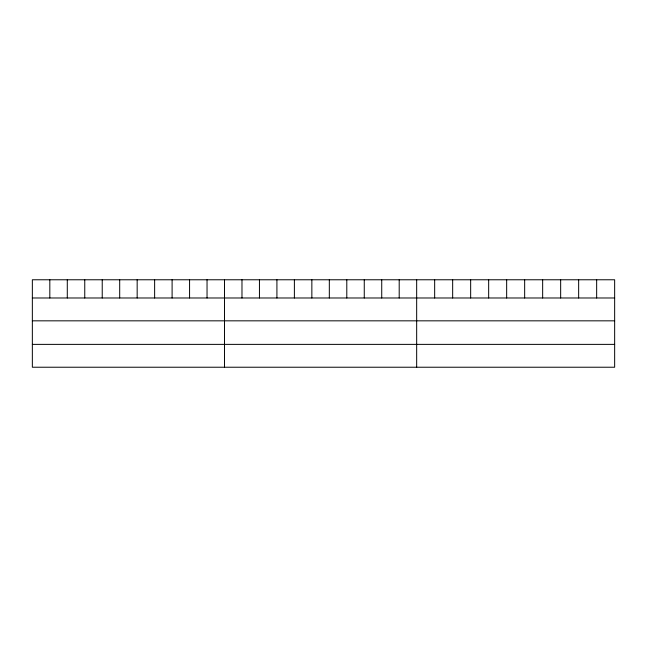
<?xml version="1.0" encoding="UTF-8"?>
<svg xmlns="http://www.w3.org/2000/svg" width="647" height="647" viewBox="0 0 647 647"><rect width="100%" height="100%" fill="white"/><g stroke="black" fill="none" stroke-linecap="round" stroke-linejoin="round"><path stroke-width="0.97" d="M614.65 297.984L614.65 367.229L32.35 367.229L32.35 279.771L614.65 279.771L614.65 297.984L32.35 297.984M32.35 320.831L614.65 320.831M32.35 344.374L614.65 344.374M596.655 279.771L596.655 297.984M578.653 279.771L578.653 297.984M560.658 279.771L560.658 297.984M542.655 279.771L542.655 297.984M524.66 279.771L524.66 297.984M506.658 279.771L506.658 297.984M488.663 279.771L488.663 297.984M470.66 279.771L470.66 297.984M452.665 279.771L452.665 297.984M434.663 279.771L434.663 297.984M416.668 279.771L416.668 367.229M399.199 279.771L399.199 297.984M381.73 279.771L381.73 297.984M364.261 279.771L364.261 297.984M346.792 279.771L346.792 297.984M329.323 279.771L329.323 297.984M311.854 279.771L311.854 297.984M294.385 279.771L294.385 297.984M276.916 279.771L276.916 297.984M259.447 279.771L259.447 297.984M241.978 279.771L241.978 297.984M224.509 279.771L224.509 367.229M207.04 279.771L207.04 297.984M189.571 279.771L189.571 297.984M172.102 279.771L172.102 297.984M154.633 279.771L154.633 297.984M137.164 279.771L137.164 297.984M119.695 279.771L119.695 297.984M102.226 279.771L102.226 297.984M84.757 279.771L84.757 297.984M67.288 279.771L67.288 297.984M49.819 279.771L49.819 297.984"/></g></svg>
